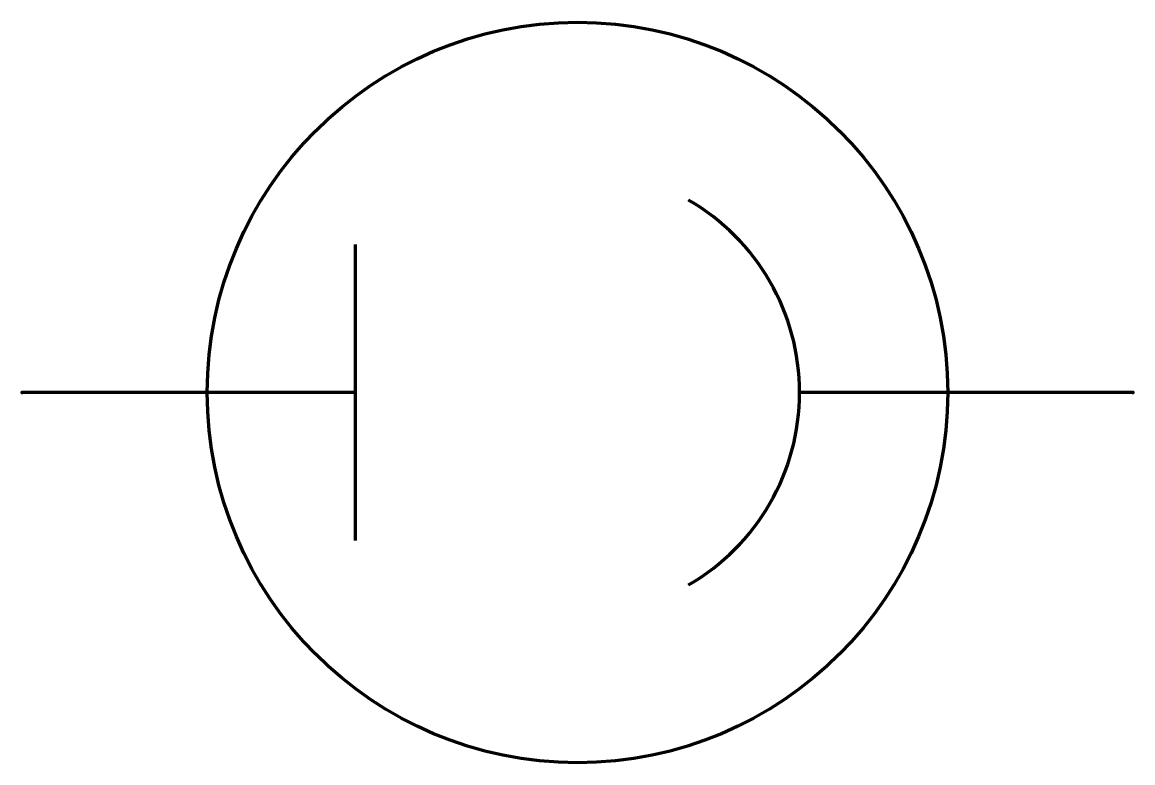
# Model space of a CAD drawing. Header units: millimetres. Extents: x 0 to 15, y -5 to 5.
import ezdxf

# ---------------------------------------------------------------- set-up
doc = ezdxf.new("R2010")
doc.units = ezdxf.units.MM
doc.layers.get('0').update_dxf_attribs({"linetype": 'CONTINUOUS', "lineweight": 0})

msp = doc.modelspace()

# ---------------------------------------------------------------- linework, layer by layer
at = {"color": 7, "linetype": 'CONTINUOUS', "lineweight": 70}
for p, q in [((4.5, -2), (4.5, 2)), ((4.5, 0), (0, 0)), ((15, 0), (10.5, 0))]:
    msp.add_line(p, q, dxfattribs=at)
msp.add_circle((7.5, 0), 5, dxfattribs=at)
msp.add_arc((7.5, 0), 3, 299.9816, 60.0184, dxfattribs=at)
for p in [(0, 0), (15, 0)]:
    msp.add_point(p, dxfattribs=at)

doc.saveas('drawing.dxf')
